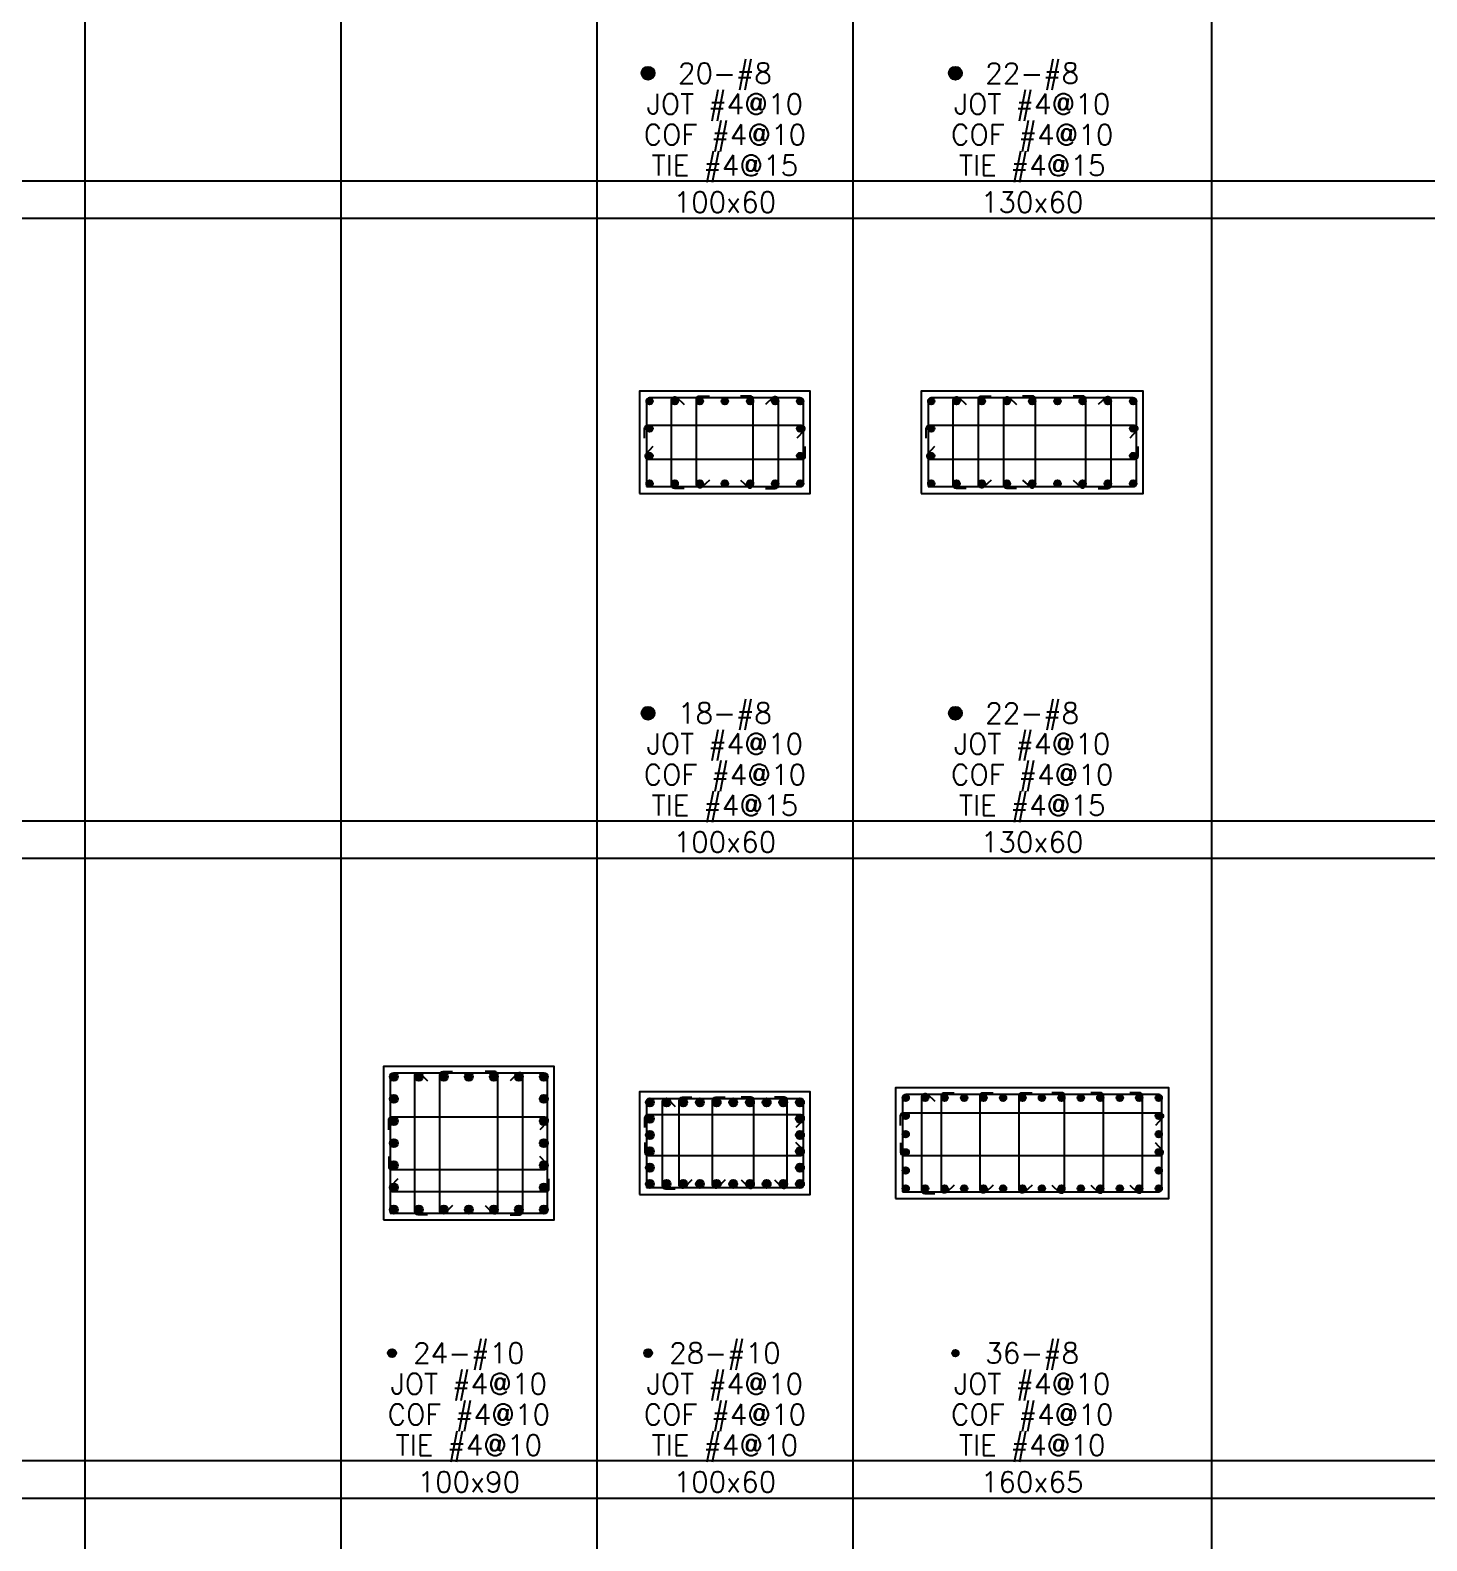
# Model space of a CAD drawing. Header units: millimetres. Extents: x 0 to 31920, y -6088 to 2522.
# Drawn here: x 4025 to 4843, y 828 to 1713 of the extents above; entities that cross this region are included whole.
import ezdxf
from ezdxf.enums import TextEntityAlignment as Align

# ---------------------------------------------------------------- set-up
doc = ezdxf.new("R2010")
doc.units = ezdxf.units.MM
doc.header["$MEASUREMENT"] = 0
for name, color, linetype in [('S-DIM', 2, 'Continuous'), ('S-RC', 130, 'Continuous'), ('S-REINF', 6, 'Continuous'), ('S-REINFD', 201, 'Continuous'), ('S-STUD', 1, 'Continuous'), ('S-TEXT', 2, 'Continuous')]:
    doc.layers.add(name, color=color, linetype=linetype)
doc.styles.add('CS4', font='romans.shx', dxfattribs={"width": 0.8, "bigfont": 'lsp.shx'})

# ---------------------------------------------------------------- blocks, each defined once
blk = doc.blocks.new('A$C1e7e5637')
at = {"layer": 'S-REINFD'}
h = blk.add_hatch(color=256, dxfattribs=at)
edge = h.paths.add_edge_path()
edge.add_arc((31.06, 246.94), 2.38, 0, 360)
h = blk.add_hatch(color=256, dxfattribs=at)
edge = h.paths.add_edge_path()
edge.add_arc((45.71, 246.94), 2.38, 0, 360)
h = blk.add_hatch(color=256, dxfattribs=at)
edge = h.paths.add_edge_path()
edge.add_arc((60.35, 246.94), 2.38, 0, 360)
h = blk.add_hatch(color=256, dxfattribs=at)
edge = h.paths.add_edge_path()
edge.add_arc((75, 246.94), 2.38, 0, 360)
h = blk.add_hatch(color=256, dxfattribs=at)
edge = h.paths.add_edge_path()
edge.add_arc((89.65, 246.94), 2.38, 0, 360)
h = blk.add_hatch(color=256, dxfattribs=at)
edge = h.paths.add_edge_path()
edge.add_arc((104.29, 246.94), 2.38, 0, 360)
h = blk.add_hatch(color=256, dxfattribs=at)
edge = h.paths.add_edge_path()
edge.add_arc((118.94, 246.94), 2.38, 0, 360)
h = blk.add_hatch(color=256, dxfattribs=at)
edge = h.paths.add_edge_path()
edge.add_arc((31.06, 233.96), 2.38, 0, 360)
h = blk.add_hatch(color=256, dxfattribs=at)
edge = h.paths.add_edge_path()
edge.add_arc((118.94, 233.96), 2.38, 0, 360)
h = blk.add_hatch(color=256, dxfattribs=at)
edge = h.paths.add_edge_path()
edge.add_arc((181.06, 231.94), 2.38, 0, 360)
h = blk.add_hatch(color=256, dxfattribs=at)
edge = h.paths.add_edge_path()
edge.add_arc((190.83, 231.94), 2.38, 0, 360)
h = blk.add_hatch(color=256, dxfattribs=at)
edge = h.paths.add_edge_path()
edge.add_arc((200.59, 231.94), 2.38, 0, 360)
h = blk.add_hatch(color=256, dxfattribs=at)
edge = h.paths.add_edge_path()
edge.add_arc((210.35, 231.94), 2.38, 0, 360)
h = blk.add_hatch(color=256, dxfattribs=at)
edge = h.paths.add_edge_path()
edge.add_arc((220.12, 231.94), 2.38, 0, 360)
h = blk.add_hatch(color=256, dxfattribs=at)
edge = h.paths.add_edge_path()
edge.add_arc((229.88, 231.94), 2.38, 0, 360)
h = blk.add_hatch(color=256, dxfattribs=at)
edge = h.paths.add_edge_path()
edge.add_arc((239.65, 231.94), 2.38, 0, 360)
h = blk.add_hatch(color=256, dxfattribs=at)
edge = h.paths.add_edge_path()
edge.add_arc((249.41, 231.94), 2.38, 0, 360)
h = blk.add_hatch(color=256, dxfattribs=at)
edge = h.paths.add_edge_path()
edge.add_arc((259.17, 231.94), 2.38, 0, 360)
h = blk.add_hatch(color=256, dxfattribs=at)
edge = h.paths.add_edge_path()
edge.add_arc((268.94, 231.94), 2.38, 0, 360)
h = blk.add_hatch(color=256, dxfattribs=at)
edge = h.paths.add_edge_path()
edge.add_arc((330.9, 234.6), 1.91, 0, 360)
h = blk.add_hatch(color=256, dxfattribs=at)
edge = h.paths.add_edge_path()
edge.add_arc((342.3, 234.6), 1.91, 0, 360)
h = blk.add_hatch(color=256, dxfattribs=at)
edge = h.paths.add_edge_path()
edge.add_arc((353.7, 234.6), 1.91, 0, 360)
h = blk.add_hatch(color=256, dxfattribs=at)
edge = h.paths.add_edge_path()
edge.add_arc((365.1, 234.6), 1.91, 0, 360)
h = blk.add_hatch(color=256, dxfattribs=at)
edge = h.paths.add_edge_path()
edge.add_arc((376.5, 234.6), 1.91, 0, 360)
h = blk.add_hatch(color=256, dxfattribs=at)
edge = h.paths.add_edge_path()
edge.add_arc((387.9, 234.6), 1.91, 0, 360)
h = blk.add_hatch(color=256, dxfattribs=at)
edge = h.paths.add_edge_path()
edge.add_arc((399.3, 234.6), 1.91, 0, 360)
h = blk.add_hatch(color=256, dxfattribs=at)
edge = h.paths.add_edge_path()
edge.add_arc((410.7, 234.6), 1.91, 0, 360)
h = blk.add_hatch(color=256, dxfattribs=at)
edge = h.paths.add_edge_path()
edge.add_arc((422.1, 234.6), 1.91, 0, 360)
h = blk.add_hatch(color=256, dxfattribs=at)
edge = h.paths.add_edge_path()
edge.add_arc((433.5, 234.6), 1.91, 0, 360)
h = blk.add_hatch(color=256, dxfattribs=at)
edge = h.paths.add_edge_path()
edge.add_arc((444.9, 234.6), 1.91, 0, 360)
h = blk.add_hatch(color=256, dxfattribs=at)
edge = h.paths.add_edge_path()
edge.add_arc((456.3, 234.6), 1.91, 0, 360)
h = blk.add_hatch(color=256, dxfattribs=at)
edge = h.paths.add_edge_path()
edge.add_arc((467.7, 234.6), 1.91, 0, 360)
h = blk.add_hatch(color=256, dxfattribs=at)
edge = h.paths.add_edge_path()
edge.add_arc((479.1, 234.6), 1.91, 0, 360)
h = blk.add_hatch(color=256, dxfattribs=at)
edge = h.paths.add_edge_path()
edge.add_arc((31.06, 220.98), 2.38, 0, 360)
h = blk.add_hatch(color=256, dxfattribs=at)
edge = h.paths.add_edge_path()
edge.add_arc((118.94, 220.98), 2.38, 0, 360)
h = blk.add_hatch(color=256, dxfattribs=at)
edge = h.paths.add_edge_path()
edge.add_arc((181.06, 222.36), 2.38, 0, 360)
h = blk.add_hatch(color=256, dxfattribs=at)
edge = h.paths.add_edge_path()
edge.add_arc((268.94, 222.36), 2.38, 0, 360)
h = blk.add_hatch(color=256, dxfattribs=at)
edge = h.paths.add_edge_path()
edge.add_arc((330.9, 223.96), 1.91, 0, 360)
h = blk.add_hatch(color=256, dxfattribs=at)
edge = h.paths.add_edge_path()
edge.add_arc((479.1, 223.96), 1.91, 0, 360)
h = blk.add_hatch(color=256, dxfattribs=at)
edge = h.paths.add_edge_path()
edge.add_arc((181.06, 212.79), 2.38, 0, 360)
h = blk.add_hatch(color=256, dxfattribs=at)
edge = h.paths.add_edge_path()
edge.add_arc((268.94, 212.79), 2.38, 0, 360)
h = blk.add_hatch(color=256, dxfattribs=at)
edge = h.paths.add_edge_path()
edge.add_arc((330.9, 213.32), 1.91, 0, 360)
h = blk.add_hatch(color=256, dxfattribs=at)
edge = h.paths.add_edge_path()
edge.add_arc((479.1, 213.32), 1.91, 0, 360)
h = blk.add_hatch(color=256, dxfattribs=at)
edge = h.paths.add_edge_path()
edge.add_arc((31.06, 208), 2.38, 0, 360)
h = blk.add_hatch(color=256, dxfattribs=at)
edge = h.paths.add_edge_path()
edge.add_arc((118.94, 208), 2.38, 0, 360)
h = blk.add_hatch(color=256, dxfattribs=at)
edge = h.paths.add_edge_path()
edge.add_arc((181.06, 203.21), 2.38, 0, 360)
h = blk.add_hatch(color=256, dxfattribs=at)
edge = h.paths.add_edge_path()
edge.add_arc((268.94, 203.21), 2.38, 0, 360)
h = blk.add_hatch(color=256, dxfattribs=at)
edge = h.paths.add_edge_path()
edge.add_arc((330.9, 202.68), 1.91, 0, 360)
h = blk.add_hatch(color=256, dxfattribs=at)
edge = h.paths.add_edge_path()
edge.add_arc((479.1, 202.68), 1.91, 0, 360)
h = blk.add_hatch(color=256, dxfattribs=at)
edge = h.paths.add_edge_path()
edge.add_arc((31.06, 195.02), 2.38, 0, 360)
h = blk.add_hatch(color=256, dxfattribs=at)
edge = h.paths.add_edge_path()
edge.add_arc((118.94, 195.02), 2.38, 0, 360)
h = blk.add_hatch(color=256, dxfattribs=at)
edge = h.paths.add_edge_path()
edge.add_arc((181.06, 193.64), 2.38, 0, 360)
h = blk.add_hatch(color=256, dxfattribs=at)
edge = h.paths.add_edge_path()
edge.add_arc((268.94, 193.64), 2.38, 0, 360)
h = blk.add_hatch(color=256, dxfattribs=at)
edge = h.paths.add_edge_path()
edge.add_arc((181.06, 184.06), 2.38, 0, 360)
h = blk.add_hatch(color=256, dxfattribs=at)
edge = h.paths.add_edge_path()
edge.add_arc((190.83, 184.06), 2.38, 0, 360)
h = blk.add_hatch(color=256, dxfattribs=at)
edge = h.paths.add_edge_path()
edge.add_arc((200.59, 184.06), 2.38, 0, 360)
h = blk.add_hatch(color=256, dxfattribs=at)
edge = h.paths.add_edge_path()
edge.add_arc((210.35, 184.06), 2.38, 0, 360)
h = blk.add_hatch(color=256, dxfattribs=at)
edge = h.paths.add_edge_path()
edge.add_arc((220.12, 184.06), 2.38, 0, 360)
h = blk.add_hatch(color=256, dxfattribs=at)
edge = h.paths.add_edge_path()
edge.add_arc((229.88, 184.06), 2.38, 0, 360)
h = blk.add_hatch(color=256, dxfattribs=at)
edge = h.paths.add_edge_path()
edge.add_arc((239.65, 184.06), 2.38, 0, 360)
h = blk.add_hatch(color=256, dxfattribs=at)
edge = h.paths.add_edge_path()
edge.add_arc((249.41, 184.06), 2.38, 0, 360)
h = blk.add_hatch(color=256, dxfattribs=at)
edge = h.paths.add_edge_path()
edge.add_arc((259.17, 184.06), 2.38, 0, 360)
h = blk.add_hatch(color=256, dxfattribs=at)
edge = h.paths.add_edge_path()
edge.add_arc((268.94, 184.06), 2.38, 0, 360)
h = blk.add_hatch(color=256, dxfattribs=at)
edge = h.paths.add_edge_path()
edge.add_arc((330.9, 192.04), 1.91, 0, 360)
h = blk.add_hatch(color=256, dxfattribs=at)
edge = h.paths.add_edge_path()
edge.add_arc((479.1, 192.04), 1.91, 0, 360)
h = blk.add_hatch(color=256, dxfattribs=at)
edge = h.paths.add_edge_path()
edge.add_arc((31.06, 182.04), 2.38, 0, 360)
h = blk.add_hatch(color=256, dxfattribs=at)
edge = h.paths.add_edge_path()
edge.add_arc((118.94, 182.04), 2.38, 0, 360)
h = blk.add_hatch(color=256, dxfattribs=at)
edge = h.paths.add_edge_path()
edge.add_arc((330.9, 181.41), 1.91, 0, 360)
h = blk.add_hatch(color=256, dxfattribs=at)
edge = h.paths.add_edge_path()
edge.add_arc((342.3, 181.41), 1.91, 0, 360)
h = blk.add_hatch(color=256, dxfattribs=at)
edge = h.paths.add_edge_path()
edge.add_arc((353.7, 181.41), 1.91, 0, 360)
h = blk.add_hatch(color=256, dxfattribs=at)
edge = h.paths.add_edge_path()
edge.add_arc((365.1, 181.41), 1.91, 0, 360)
h = blk.add_hatch(color=256, dxfattribs=at)
edge = h.paths.add_edge_path()
edge.add_arc((376.5, 181.41), 1.91, 0, 360)
h = blk.add_hatch(color=256, dxfattribs=at)
edge = h.paths.add_edge_path()
edge.add_arc((387.9, 181.41), 1.91, 0, 360)
h = blk.add_hatch(color=256, dxfattribs=at)
edge = h.paths.add_edge_path()
edge.add_arc((399.3, 181.41), 1.91, 0, 360)
h = blk.add_hatch(color=256, dxfattribs=at)
edge = h.paths.add_edge_path()
edge.add_arc((410.7, 181.41), 1.91, 0, 360)
h = blk.add_hatch(color=256, dxfattribs=at)
edge = h.paths.add_edge_path()
edge.add_arc((422.1, 181.41), 1.91, 0, 360)
h = blk.add_hatch(color=256, dxfattribs=at)
edge = h.paths.add_edge_path()
edge.add_arc((433.5, 181.41), 1.91, 0, 360)
h = blk.add_hatch(color=256, dxfattribs=at)
edge = h.paths.add_edge_path()
edge.add_arc((444.9, 181.41), 1.91, 0, 360)
h = blk.add_hatch(color=256, dxfattribs=at)
edge = h.paths.add_edge_path()
edge.add_arc((456.3, 181.41), 1.91, 0, 360)
h = blk.add_hatch(color=256, dxfattribs=at)
edge = h.paths.add_edge_path()
edge.add_arc((467.7, 181.41), 1.91, 0, 360)
h = blk.add_hatch(color=256, dxfattribs=at)
edge = h.paths.add_edge_path()
edge.add_arc((479.1, 181.41), 1.91, 0, 360)
h = blk.add_hatch(color=256, dxfattribs=at)
edge = h.paths.add_edge_path()
edge.add_arc((31.06, 169.06), 2.38, 0, 360)
h = blk.add_hatch(color=256, dxfattribs=at)
edge = h.paths.add_edge_path()
edge.add_arc((45.71, 169.06), 2.38, 0, 360)
h = blk.add_hatch(color=256, dxfattribs=at)
edge = h.paths.add_edge_path()
edge.add_arc((60.35, 169.06), 2.38, 0, 360)
h = blk.add_hatch(color=256, dxfattribs=at)
edge = h.paths.add_edge_path()
edge.add_arc((75, 169.06), 2.38, 0, 360)
h = blk.add_hatch(color=256, dxfattribs=at)
edge = h.paths.add_edge_path()
edge.add_arc((89.65, 169.06), 2.38, 0, 360)
h = blk.add_hatch(color=256, dxfattribs=at)
edge = h.paths.add_edge_path()
edge.add_arc((104.29, 169.06), 2.38, 0, 360)
h = blk.add_hatch(color=256, dxfattribs=at)
edge = h.paths.add_edge_path()
edge.add_arc((118.94, 169.06), 2.38, 0, 360)
h = blk.add_hatch(color=256, dxfattribs=at)
edge = h.paths.add_edge_path()
edge.add_arc((30, 85), 2.38, 0, 360)
h = blk.add_hatch(color=256, dxfattribs=at)
edge = h.paths.add_edge_path()
edge.add_arc((180, 85), 2.38, 0, 360)
h = blk.add_hatch(color=256, dxfattribs=at)
edge = h.paths.add_edge_path()
edge.add_arc((360, 85), 1.91, 0, 360)
at = {"layer": 'S-RC'}
for points in [[(25, 163), (125, 163), (125, 253), (25, 253), (25, 163)], [(325, 175.5), (485, 175.5), (485, 240.5), (325, 240.5), (325, 175.5)], [(175, 178), (275, 178), (275, 238), (175, 238), (175, 178)]]:
    blk.add_lwpolyline(points, dxfattribs=at)
at = {"layer": 'S-REINF', "color": 2}
for points in [[(29, 167), (119.1, 167, 0.414214), (121, 168.9), (121, 247.1, 0.414214), (119.1, 249), (30.9, 249, 0.414214), (29, 247.1), (29, 167)], [(50.83, 166.06), (45.23, 166.06, -0.414214), (43.33, 167.96), (43.33, 247.4, -0.665297), (46.56, 248.75), (50.83, 244.55)], [(65.47, 171.44), (61.21, 167.25, -0.665297), (57.97, 168.6), (57.97, 248.04, -0.414214), (59.87, 249.94), (65.47, 249.94)], [(84.53, 171.44), (88.79, 167.25, 0.665297), (92.03, 168.6), (92.03, 248.04, 0.414214), (90.13, 249.94), (84.53, 249.94)], [(99.17, 166.06), (104.77, 166.06, 0.414214), (106.67, 167.96), (106.67, 247.4, 0.665297), (103.44, 248.75), (99.17, 244.55)], [(179, 182), (269.1, 182, 0.414214), (271, 183.9), (271, 232.1, 0.414214), (269.1, 234), (180.9, 234, 0.414214), (179, 232.1), (179, 182)], [(195.95, 181.06), (190.35, 181.06, -0.414214), (188.45, 182.96), (188.45, 232.4, -0.665297), (191.68, 233.75), (195.95, 229.55)], [(205.71, 186.44), (201.44, 182.25, -0.665297), (198.21, 183.6), (198.21, 233.04, -0.414214), (200.11, 234.94), (205.71, 234.94)], [(225.24, 186.44), (220.97, 182.25, -0.665297), (217.74, 183.6), (217.74, 233.04, -0.414214), (219.64, 234.94), (225.24, 234.94)], [(234.53, 186.44), (238.79, 182.25, 0.665297), (242.03, 183.6), (242.03, 233.04, 0.414214), (240.13, 234.94), (234.53, 234.94)], [(254.05, 186.44), (258.32, 182.25, 0.665297), (261.55, 183.6), (261.55, 233.04, 0.414214), (259.65, 234.94), (254.05, 234.94)], [(329, 179.5), (479.1, 179.5, 0.414214), (481, 181.4), (481, 234.6, 0.414214), (479.1, 236.5), (330.9, 236.5, 0.414214), (329, 234.6), (329, 179.5)], [(347.9, 178.41), (342.3, 178.41, -0.414214), (340.4, 180.31), (340.4, 235.26, -0.653352), (343.59, 236.66), (347.9, 232.69)], [(359.3, 183.31), (354.99, 179.34, -0.653352), (351.8, 180.74), (351.8, 235.7, -0.414214), (353.7, 237.6), (359.3, 237.6)], [(382.1, 183.31), (377.78, 179.34, -0.653352), (374.6, 180.74), (374.6, 235.7, -0.414214), (376.5, 237.6), (382.1, 237.6)], [(404.9, 183.31), (400.58, 179.34, -0.653352), (397.4, 180.74), (397.4, 235.7, -0.414214), (399.3, 237.6), (404.9, 237.6)], [(416.5, 183.31), (420.82, 179.34, 0.653352), (424, 180.74), (424, 235.7, 0.414214), (422.1, 237.6), (416.5, 237.6)], [(439.3, 183.31), (443.62, 179.34, 0.653352), (446.8, 180.74), (446.8, 235.7, 0.414214), (444.9, 237.6), (439.3, 237.6)], [(462.1, 183.31), (466.41, 179.34, 0.653352), (469.6, 180.74), (469.6, 235.7, 0.414214), (467.7, 237.6), (462.1, 237.6)], [(28.06, 215.86), (28.06, 221.46, -0.414214), (29.96, 223.36), (119.4, 223.36, -0.665297), (120.75, 220.13), (116.56, 215.86)], [(178.06, 217.24), (178.06, 222.84, -0.414214), (179.96, 224.74), (269.4, 224.74, -0.665297), (270.75, 221.51), (266.56, 217.24)], [(327.9, 218.36), (327.9, 223.96, -0.414214), (329.8, 225.86), (479.76, 225.86, -0.653352), (481.16, 222.68), (477.19, 218.36)], [(178.06, 208.33), (178.06, 202.73, 0.414214), (179.96, 200.83), (269.4, 200.83, 0.665297), (270.75, 204.06), (266.56, 208.33)], [(327.9, 208.28), (327.9, 202.68, 0.414214), (329.8, 200.78), (479.76, 200.78, 0.653352), (481.16, 203.96), (477.19, 208.28)], [(28.06, 200.14), (28.06, 194.54, 0.414214), (29.96, 192.64), (119.4, 192.64, 0.665297), (120.75, 195.87), (116.56, 200.14)], [(33.44, 187.16), (29.25, 182.89, 0.665297), (30.6, 179.66), (120.04, 179.66, 0.414214), (121.94, 181.56), (121.94, 187.16)]]:
    blk.add_lwpolyline(points, format="xyb", dxfattribs=at)
at = {"layer": 'S-REINFD'}
for centre, radius in [((31.06, 246.94), 2.38), ((45.71, 246.94), 2.38), ((60.35, 246.94), 2.38), ((75, 246.94), 2.38), ((89.65, 246.94), 2.38), ((104.29, 246.94), 2.38), ((118.94, 246.94), 2.38), ((31.06, 233.96), 2.38), ((118.94, 233.96), 2.38), ((181.06, 231.94), 2.38), ((190.83, 231.94), 2.38), ((200.59, 231.94), 2.38), ((210.35, 231.94), 2.38), ((220.12, 231.94), 2.38), ((229.88, 231.94), 2.38), ((239.65, 231.94), 2.38), ((249.41, 231.94), 2.38), ((259.17, 231.94), 2.38), ((268.94, 231.94), 2.38), ((330.9, 234.6), 1.91), ((342.3, 234.6), 1.91), ((353.7, 234.6), 1.91), ((365.1, 234.6), 1.91), ((376.5, 234.6), 1.91), ((387.9, 234.6), 1.91), ((399.3, 234.6), 1.91), ((410.7, 234.6), 1.91), ((422.1, 234.6), 1.91), ((433.5, 234.6), 1.91), ((444.9, 234.6), 1.91), ((456.3, 234.6), 1.91), ((467.7, 234.6), 1.91), ((479.1, 234.6), 1.91), ((31.06, 220.98), 2.38), ((118.94, 220.98), 2.38), ((181.06, 222.36), 2.38), ((268.94, 222.36), 2.38), ((330.9, 223.96), 1.91), ((479.1, 223.96), 1.91), ((181.06, 212.79), 2.38), ((268.94, 212.79), 2.38), ((330.9, 213.32), 1.91), ((479.1, 213.32), 1.91), ((31.06, 208), 2.38), ((118.94, 208), 2.38), ((181.06, 203.21), 2.38), ((268.94, 203.21), 2.38), ((330.9, 202.68), 1.91), ((479.1, 202.68), 1.91), ((31.06, 195.02), 2.38), ((118.94, 195.02), 2.38), ((181.06, 193.64), 2.38), ((268.94, 193.64), 2.38), ((181.06, 184.06), 2.38), ((190.83, 184.06), 2.38), ((200.59, 184.06), 2.38), ((210.35, 184.06), 2.38), ((220.12, 184.06), 2.38), ((229.88, 184.06), 2.38), ((239.65, 184.06), 2.38), ((249.41, 184.06), 2.38), ((259.17, 184.06), 2.38), ((268.94, 184.06), 2.38), ((330.9, 192.04), 1.91), ((479.1, 192.04), 1.91), ((31.06, 182.04), 2.38), ((118.94, 182.04), 2.38), ((330.9, 181.41), 1.91), ((342.3, 181.41), 1.91), ((353.7, 181.41), 1.91), ((365.1, 181.41), 1.91), ((376.5, 181.41), 1.91), ((387.9, 181.41), 1.91), ((399.3, 181.41), 1.91), ((410.7, 181.41), 1.91), ((422.1, 181.41), 1.91), ((433.5, 181.41), 1.91), ((444.9, 181.41), 1.91), ((456.3, 181.41), 1.91), ((467.7, 181.41), 1.91), ((479.1, 181.41), 1.91), ((31.06, 169.06), 2.38), ((45.71, 169.06), 2.38), ((60.35, 169.06), 2.38), ((75, 169.06), 2.38), ((89.65, 169.06), 2.38), ((104.29, 169.06), 2.38), ((118.94, 169.06), 2.38), ((30, 85), 2.38), ((180, 85), 2.38), ((360, 85), 1.91)]:
    blk.add_circle(centre, radius, dxfattribs=at)
at = {"layer": 'S-TEXT', "style": 'CS4'}
for s, p in [('24-#10', (75, 79)), ('28-#10', (225, 79)), ('36-#8', (405, 79)), ('JOT #4@10', (75, 61)), ('JOT #4@10', (225, 61)), ('JOT #4@10', (405, 61)), ('COF #4@10', (75, 43)), ('COF #4@10', (225, 43)), ('COF #4@10', (405, 43)), ('TIE #4@10', (75, 25)), ('TIE #4@10', (225, 25)), ('TIE #4@10', (405, 25)), ('100x90', (75, 3.5)), ('100x60', (225, 3.5)), ('160x65', (405, 3.5))]:
    blk.add_text(s, height=12, dxfattribs=at).set_placement(p, align=Align.CENTER)

msp = doc.modelspace()

# ---------------------------------------------------------------- hatches: boundary and pattern name
at = {"layer": 'S-REINFD'}
h = msp.add_hatch(color=256, dxfattribs=at)
edge = h.paths.add_edge_path()
edge.add_arc((4387, 1688), 3.81, 0, 360)
h = msp.add_hatch(color=256, dxfattribs=at)
edge = h.paths.add_edge_path()
edge.add_arc((4567, 1688), 3.81, 0, 360)
h = msp.add_hatch(color=256, dxfattribs=at)
edge = h.paths.add_edge_path()
edge.add_arc((4387.9, 1495.85), 1.91, 0, 360)
h = msp.add_hatch(color=256, dxfattribs=at)
edge = h.paths.add_edge_path()
edge.add_arc((4402.6, 1495.85), 1.91, 0, 360)
h = msp.add_hatch(color=256, dxfattribs=at)
edge = h.paths.add_edge_path()
edge.add_arc((4417.3, 1495.85), 1.91, 0, 360)
h = msp.add_hatch(color=256, dxfattribs=at)
edge = h.paths.add_edge_path()
edge.add_arc((4432, 1495.85), 1.91, 0, 360)
h = msp.add_hatch(color=256, dxfattribs=at)
edge = h.paths.add_edge_path()
edge.add_arc((4446.7, 1495.85), 1.91, 0, 360)
h = msp.add_hatch(color=256, dxfattribs=at)
edge = h.paths.add_edge_path()
edge.add_arc((4461.4, 1495.85), 1.91, 0, 360)
h = msp.add_hatch(color=256, dxfattribs=at)
edge = h.paths.add_edge_path()
edge.add_arc((4476.09, 1495.85), 1.91, 0, 360)
h = msp.add_hatch(color=256, dxfattribs=at)
edge = h.paths.add_edge_path()
edge.add_arc((4552.9, 1495.85), 1.91, 0, 360)
h = msp.add_hatch(color=256, dxfattribs=at)
edge = h.paths.add_edge_path()
edge.add_arc((4567.68, 1495.85), 1.91, 0, 360)
h = msp.add_hatch(color=256, dxfattribs=at)
edge = h.paths.add_edge_path()
edge.add_arc((4582.45, 1495.85), 1.91, 0, 360)
h = msp.add_hatch(color=256, dxfattribs=at)
edge = h.paths.add_edge_path()
edge.add_arc((4597.23, 1495.85), 1.91, 0, 360)
h = msp.add_hatch(color=256, dxfattribs=at)
edge = h.paths.add_edge_path()
edge.add_arc((4612, 1495.85), 1.91, 0, 360)
h = msp.add_hatch(color=256, dxfattribs=at)
edge = h.paths.add_edge_path()
edge.add_arc((4626.77, 1495.85), 1.91, 0, 360)
h = msp.add_hatch(color=256, dxfattribs=at)
edge = h.paths.add_edge_path()
edge.add_arc((4641.55, 1495.85), 1.91, 0, 360)
h = msp.add_hatch(color=256, dxfattribs=at)
edge = h.paths.add_edge_path()
edge.add_arc((4656.32, 1495.85), 1.91, 0, 360)
h = msp.add_hatch(color=256, dxfattribs=at)
edge = h.paths.add_edge_path()
edge.add_arc((4671.09, 1495.85), 1.91, 0, 360)
h = msp.add_hatch(color=256, dxfattribs=at)
edge = h.paths.add_edge_path()
edge.add_arc((4387.9, 1479.78), 1.91, 0, 360)
h = msp.add_hatch(color=256, dxfattribs=at)
edge = h.paths.add_edge_path()
edge.add_arc((4476.09, 1479.78), 1.91, 0, 360)
h = msp.add_hatch(color=256, dxfattribs=at)
edge = h.paths.add_edge_path()
edge.add_arc((4552.9, 1479.78), 1.91, 0, 360)
h = msp.add_hatch(color=256, dxfattribs=at)
edge = h.paths.add_edge_path()
edge.add_arc((4671.09, 1479.78), 1.91, 0, 360)
h = msp.add_hatch(color=256, dxfattribs=at)
edge = h.paths.add_edge_path()
edge.add_arc((4387.9, 1463.72), 1.91, 0, 360)
h = msp.add_hatch(color=256, dxfattribs=at)
edge = h.paths.add_edge_path()
edge.add_arc((4476.09, 1463.72), 1.91, 0, 360)
h = msp.add_hatch(color=256, dxfattribs=at)
edge = h.paths.add_edge_path()
edge.add_arc((4552.9, 1463.72), 1.91, 0, 360)
h = msp.add_hatch(color=256, dxfattribs=at)
edge = h.paths.add_edge_path()
edge.add_arc((4671.09, 1463.72), 1.91, 0, 360)
h = msp.add_hatch(color=256, dxfattribs=at)
edge = h.paths.add_edge_path()
edge.add_arc((4387.9, 1447.66), 1.91, 0, 360)
h = msp.add_hatch(color=256, dxfattribs=at)
edge = h.paths.add_edge_path()
edge.add_arc((4402.6, 1447.66), 1.91, 0, 360)
h = msp.add_hatch(color=256, dxfattribs=at)
edge = h.paths.add_edge_path()
edge.add_arc((4417.3, 1447.66), 1.91, 0, 360)
h = msp.add_hatch(color=256, dxfattribs=at)
edge = h.paths.add_edge_path()
edge.add_arc((4432, 1447.66), 1.91, 0, 360)
h = msp.add_hatch(color=256, dxfattribs=at)
edge = h.paths.add_edge_path()
edge.add_arc((4446.7, 1447.66), 1.91, 0, 360)
h = msp.add_hatch(color=256, dxfattribs=at)
edge = h.paths.add_edge_path()
edge.add_arc((4461.4, 1447.66), 1.91, 0, 360)
h = msp.add_hatch(color=256, dxfattribs=at)
edge = h.paths.add_edge_path()
edge.add_arc((4476.09, 1447.66), 1.91, 0, 360)
h = msp.add_hatch(color=256, dxfattribs=at)
edge = h.paths.add_edge_path()
edge.add_arc((4552.9, 1447.66), 1.91, 0, 360)
h = msp.add_hatch(color=256, dxfattribs=at)
edge = h.paths.add_edge_path()
edge.add_arc((4567.68, 1447.66), 1.91, 0, 360)
h = msp.add_hatch(color=256, dxfattribs=at)
edge = h.paths.add_edge_path()
edge.add_arc((4582.45, 1447.66), 1.91, 0, 360)
h = msp.add_hatch(color=256, dxfattribs=at)
edge = h.paths.add_edge_path()
edge.add_arc((4597.23, 1447.66), 1.91, 0, 360)
h = msp.add_hatch(color=256, dxfattribs=at)
edge = h.paths.add_edge_path()
edge.add_arc((4612, 1447.66), 1.91, 0, 360)
h = msp.add_hatch(color=256, dxfattribs=at)
edge = h.paths.add_edge_path()
edge.add_arc((4626.77, 1447.66), 1.91, 0, 360)
h = msp.add_hatch(color=256, dxfattribs=at)
edge = h.paths.add_edge_path()
edge.add_arc((4641.55, 1447.66), 1.91, 0, 360)
h = msp.add_hatch(color=256, dxfattribs=at)
edge = h.paths.add_edge_path()
edge.add_arc((4656.32, 1447.66), 1.91, 0, 360)
h = msp.add_hatch(color=256, dxfattribs=at)
edge = h.paths.add_edge_path()
edge.add_arc((4671.09, 1447.66), 1.91, 0, 360)
h = msp.add_hatch(color=256, dxfattribs=at)
edge = h.paths.add_edge_path()
edge.add_arc((4387, 1313), 3.81, 0, 360)
h = msp.add_hatch(color=256, dxfattribs=at)
edge = h.paths.add_edge_path()
edge.add_arc((4567, 1313), 3.81, 0, 360)

# ---------------------------------------------------------------- linework, layer by layer
at = {"layer": 'S-RC'}
for points in [[(4382, 1441.75), (4482, 1441.75), (4482, 1501.75), (4382, 1501.75), (4382, 1441.75)], [(4547, 1441.75), (4677, 1441.75), (4677, 1501.75), (4547, 1501.75), (4547, 1441.75)]]:
    msp.add_lwpolyline(points, dxfattribs=at)
at = {"layer": 'S-REINF', "color": 2}
for points in [[(4386, 1445.75), (4476.1, 1445.75, 0.414214), (4478, 1447.65), (4478, 1495.85, 0.414214), (4476.1, 1497.75), (4387.9, 1497.75, 0.414214), (4386, 1495.85), (4386, 1445.75)], [(4408.2, 1444.66), (4402.6, 1444.66, -0.414214), (4400.7, 1446.56), (4400.7, 1496.51, -0.653352), (4403.89, 1497.91), (4408.2, 1493.94)], [(4422.9, 1449.56), (4418.58, 1445.59, -0.653352), (4415.4, 1446.99), (4415.4, 1496.94, -0.414214), (4417.3, 1498.85), (4422.9, 1498.85)], [(4441.1, 1449.56), (4445.42, 1445.59, 0.653352), (4448.6, 1446.99), (4448.6, 1496.94, 0.414214), (4446.7, 1498.85), (4441.1, 1498.85)], [(4455.8, 1444.66), (4461.4, 1444.66, 0.414214), (4463.3, 1446.56), (4463.3, 1496.51, 0.653352), (4460.11, 1497.91), (4455.8, 1493.94)], [(4551, 1445.75), (4671.1, 1445.75, 0.414214), (4673, 1447.65), (4673, 1495.85, 0.414214), (4671.1, 1497.75), (4552.9, 1497.75, 0.414214), (4551, 1495.85), (4551, 1445.75)], [(4573.27, 1444.66), (4567.67, 1444.66, -0.414214), (4565.77, 1446.56), (4565.77, 1496.51, -0.653352), (4568.96, 1497.91), (4573.27, 1493.94)], [(4588.05, 1449.56), (4583.73, 1445.59, -0.653352), (4580.55, 1446.99), (4580.55, 1496.94, -0.414214), (4582.45, 1498.85), (4588.05, 1498.85)], [(4602.82, 1444.66), (4597.22, 1444.66, -0.414214), (4595.32, 1446.56), (4595.32, 1496.51, -0.653352), (4598.51, 1497.91), (4602.82, 1493.94)], [(4606.4, 1449.56), (4610.72, 1445.59, 0.653352), (4613.9, 1446.99), (4613.9, 1496.94, 0.414214), (4612.01, 1498.85), (4606.4, 1498.85)], [(4635.95, 1449.56), (4640.27, 1445.59, 0.653352), (4643.45, 1446.99), (4643.45, 1496.94, 0.414214), (4641.55, 1498.85), (4635.95, 1498.85)], [(4650.73, 1444.66), (4656.33, 1444.66, 0.414214), (4658.23, 1446.56), (4658.23, 1496.51, 0.653352), (4655.04, 1497.91), (4650.73, 1493.94)], [(4384.9, 1474.19), (4384.9, 1479.79, -0.414214), (4386.8, 1481.69), (4476.76, 1481.69, -0.653352), (4478.16, 1478.5), (4474.19, 1474.19)], [(4549.9, 1474.19), (4549.9, 1479.79, -0.414214), (4551.8, 1481.69), (4671.76, 1481.69, -0.653352), (4673.16, 1478.5), (4669.19, 1474.19)], [(4389.81, 1469.31), (4385.84, 1465, 0.653352), (4387.24, 1461.81), (4477.19, 1461.81, 0.414214), (4479.09, 1463.71), (4479.09, 1469.31)], [(4554.81, 1469.31), (4550.84, 1465, 0.653352), (4552.24, 1461.81), (4672.19, 1461.81, 0.414214), (4674.09, 1463.71), (4674.09, 1469.31)]]:
    msp.add_lwpolyline(points, format="xyb", dxfattribs=at)
at = {"layer": 'S-REINFD'}
for centre, radius in [((4387, 1688), 3.81), ((4567, 1688), 3.81), ((4387.9, 1495.85), 1.91), ((4402.6, 1495.85), 1.91), ((4417.3, 1495.85), 1.91), ((4432, 1495.85), 1.91), ((4446.7, 1495.85), 1.91), ((4461.4, 1495.85), 1.91), ((4476.09, 1495.85), 1.91), ((4552.9, 1495.85), 1.91), ((4567.68, 1495.85), 1.91), ((4582.45, 1495.85), 1.91), ((4597.23, 1495.85), 1.91), ((4612, 1495.85), 1.91), ((4626.77, 1495.85), 1.91), ((4641.55, 1495.85), 1.91), ((4656.32, 1495.85), 1.91), ((4671.09, 1495.85), 1.91), ((4387.9, 1479.78), 1.91), ((4476.09, 1479.78), 1.91), ((4552.9, 1479.78), 1.91), ((4671.09, 1479.78), 1.91), ((4387.9, 1463.72), 1.91), ((4476.09, 1463.72), 1.91), ((4552.9, 1463.72), 1.91), ((4671.09, 1463.72), 1.91), ((4387.9, 1447.66), 1.91), ((4402.6, 1447.66), 1.91), ((4417.3, 1447.66), 1.91), ((4432, 1447.66), 1.91), ((4446.7, 1447.66), 1.91), ((4461.4, 1447.66), 1.91), ((4476.09, 1447.66), 1.91), ((4552.9, 1447.66), 1.91), ((4567.68, 1447.66), 1.91), ((4582.45, 1447.66), 1.91), ((4597.23, 1447.66), 1.91), ((4612, 1447.66), 1.91), ((4626.77, 1447.66), 1.91), ((4641.55, 1447.66), 1.91), ((4656.32, 1447.66), 1.91), ((4671.09, 1447.66), 1.91), ((4387, 1313), 3.81), ((4567, 1313), 3.81)]:
    msp.add_circle(centre, radius, dxfattribs=at)
at = {"layer": 'S-STUD'}
for p, q in [((4057, 2014), (4057, 53)), ((4207, 2014), (4207, 53)), ((4357, 2014), (4357, 53)), ((4507, 2014), (4507, 53)), ((4717, 2014), (4717, 53)), ((3207, 1625), (6217, 1625)), ((3207, 1603), (6217, 1603)), ((3207, 1250), (6217, 1250)), ((3207, 1228), (6217, 1228)), ((3207, 875), (6217, 875)), ((3207, 853), (6217, 853))]:
    msp.add_line(p, q, dxfattribs=at)

# ---------------------------------------------------------------- block references
at = {"layer": 'S-DIM'}
msp.add_blockref('A$C1e7e5637', (4207, 853), dxfattribs=at)

# ---------------------------------------------------------------- texts
at = {"layer": 'S-TEXT', "style": 'CS4'}
for s, p in [('20-#8', (4432, 1682)), ('22-#8', (4612, 1682)), ('JOT #4@10', (4432, 1664)), ('JOT #4@10', (4612, 1664)), ('COF #4@10', (4432, 1646)), ('COF #4@10', (4612, 1646)), ('TIE #4@15', (4432, 1628)), ('TIE #4@15', (4612, 1628)), ('100x60', (4432, 1606.5)), ('130x60', (4612, 1606.5)), ('18-#8', (4432, 1307)), ('22-#8', (4612, 1307)), ('JOT #4@10', (4432, 1289)), ('JOT #4@10', (4612, 1289)), ('COF #4@10', (4432, 1271)), ('COF #4@10', (4612, 1271)), ('TIE #4@15', (4432, 1253)), ('TIE #4@15', (4612, 1253)), ('100x60', (4432, 1231.5)), ('130x60', (4612, 1231.5))]:
    msp.add_text(s, height=12, dxfattribs=at).set_placement(p, align=Align.CENTER)

doc.saveas('drawing.dxf')
